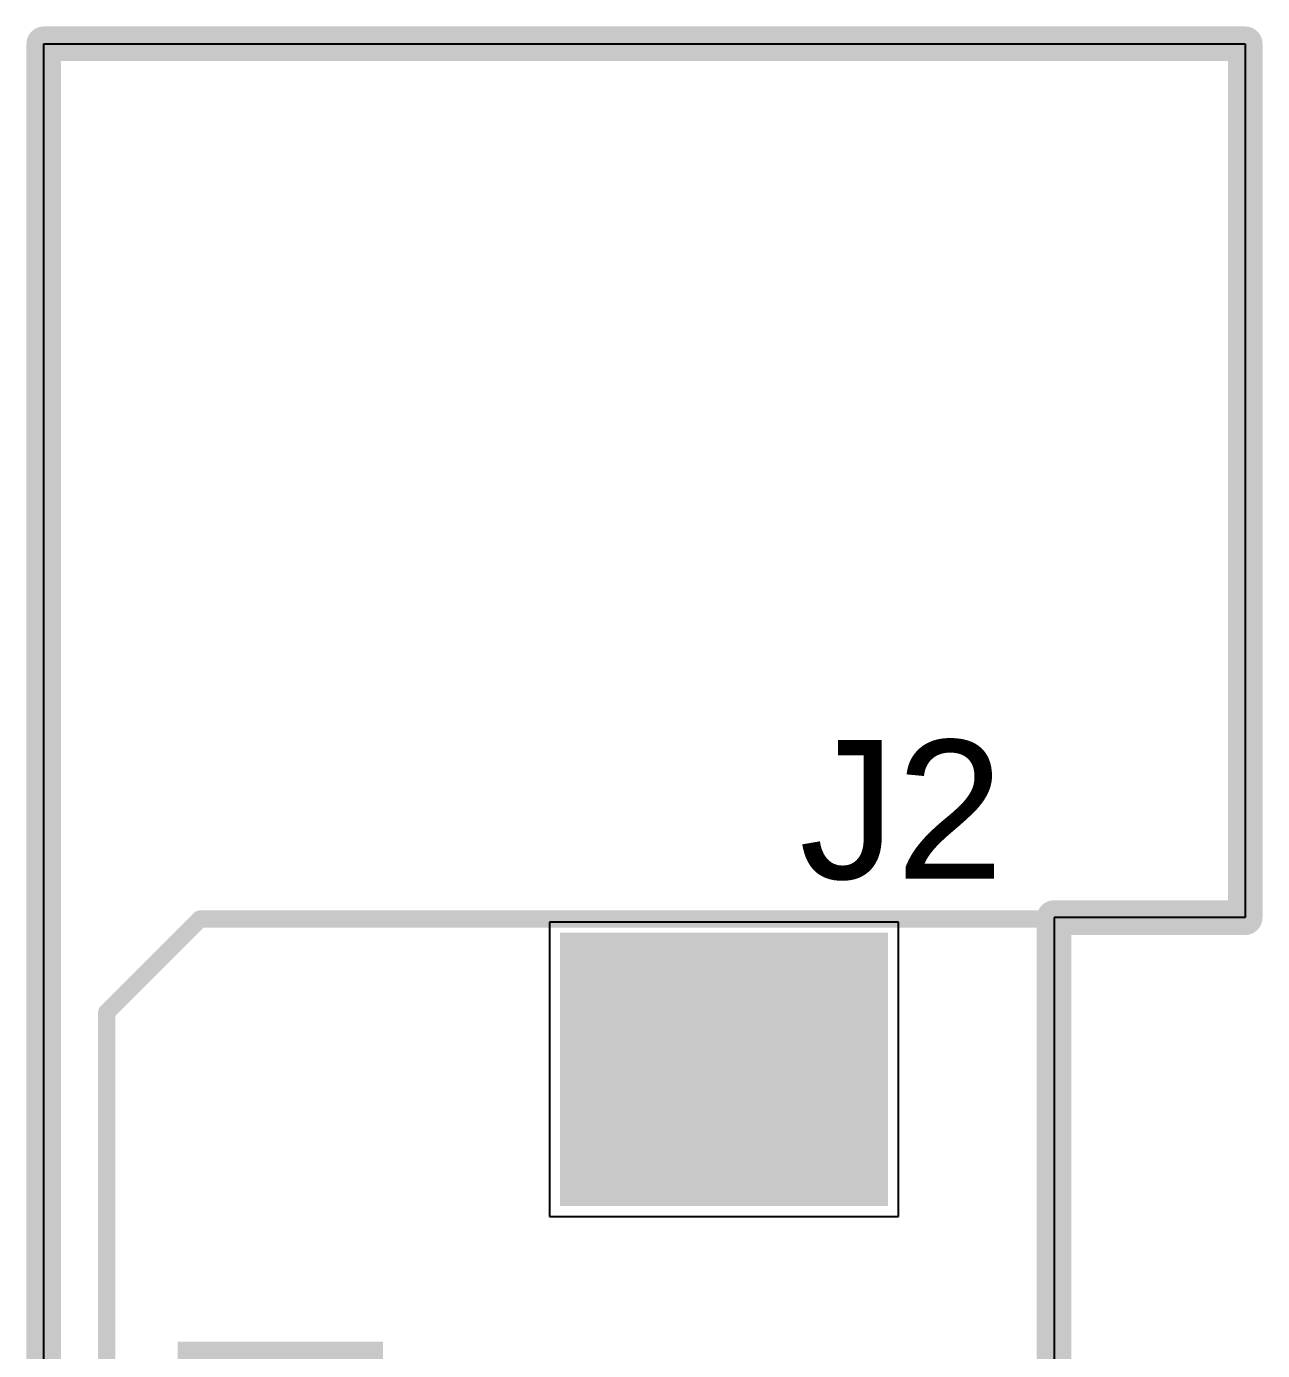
# Model space of a CAD drawing. Header units: millimetres. Extents: x -1.5 to 15.3, y -0.1 to 28.9.
# Drawn here: x 0.88 to 9.94, y 19.23 to 28.92 of the extents above; entities that cross this region are included whole.
import ezdxf

# ---------------------------------------------------------------- set-up
doc = ezdxf.new("R2010")
doc.units = ezdxf.units.MM
for name, color, linetype in [('BottomLayer', 5, 'Continuous'), ('Mechanical2', 216, 'Continuous'), ('TopLayer', 1, 'Continuous'), ('TopOverlay', 2, 'Continuous'), ('TopPaste', 8, 'Continuous'), ('TopSolder', 216, 'Continuous')]:
    doc.layers.add(name, color=color, linetype=linetype)
doc.styles.add('Arial', font='', dxfattribs={"height": 0.2})
doc.styles.get('Arial').set_extended_font_data('Arial')

# ---------------------------------------------------------------- blocks, each defined once
blk = doc.blocks.new('XF3M_1__0415_1B_3')
at = {"layer": 'TopLayer'}
for points in [[(-1.7966, 3.9), (-1.1966, 3.9), (-1.1966, 2.6), (-1.7966, 2.6)], [(-0.7966, 3.9), (-0.1966, 3.9), (-0.1966, 2.6), (-0.7966, 2.6)], [(0.2034, 3.9), (0.8034, 3.9), (0.8034, 2.6), (0.2034, 2.6)], [(1.2034, 3.9), (1.8034, 3.9), (1.8034, 2.6), (1.2034, 2.6)], [(-4.8, 1.1), (-3, 1.1), (-3, -1.1), (-4.8, -1.1)], [(3, 1.1), (4.8, 1.1), (4.8, -1.1), (3, -1.1)]]:
    blk.add_hatch(color=1, dxfattribs=at).paths.add_polyline_path(points)
at = {"layer": 'TopPaste'}
for points in [[(-1.7966, 3.9), (-1.1966, 3.9), (-1.1966, 2.6), (-1.7966, 2.6)], [(-0.7966, 3.9), (-0.1966, 3.9), (-0.1966, 2.6), (-0.7966, 2.6)], [(0.2034, 3.9), (0.8034, 3.9), (0.8034, 2.6), (0.2034, 2.6)], [(1.2034, 3.9), (1.8034, 3.9), (1.8034, 2.6), (1.2034, 2.6)], [(-4.8, 1.1), (-3, 1.1), (-3, -1.1), (-4.8, -1.1)], [(3, 1.1), (4.8, 1.1), (4.8, -1.1), (3, -1.1)]]:
    blk.add_hatch(color=8, dxfattribs=at).paths.add_polyline_path(points)
at = {"layer": 'TopSolder'}
for points in [[(-1.8982, 4.0016), (-1.095, 4.0016), (-1.095, 2.4984), (-1.8982, 2.4984)], [(-0.8982, 4.0016), (-0.095, 4.0016), (-0.095, 2.4984), (-0.8982, 2.4984)], [(0.1018, 4.0016), (0.905, 4.0016), (0.905, 2.4984), (0.1018, 2.4984)], [(1.1018, 4.0016), (1.905, 4.0016), (1.905, 2.4984), (1.1018, 2.4984)], [(-4.9016, 1.2016), (-2.8984, 1.2016), (-2.8984, -1.2016), (-4.9016, -1.2016)], [(2.8984, 1.2016), (4.9016, 1.2016), (4.9016, -1.2016), (2.8984, -1.2016)]]:
    blk.add_hatch(color=216, dxfattribs=at).paths.add_polyline_path(points)
at = {"layer": 'TopOverlay', "const_width": 0.127}
for points in [[(-4.2752, 4.5212), (-5, 3.7964)], [(-4.2752, 4.5212), (4.318, 4.5212)], [(4.318, 4.5212), (5, 3.8392)], [(5, 3.8392), (5, -2.4119)], [(-5, 3.7964), (-5, -2.4374)], [(5, -2.4119), (-5, -2.4374)]]:
    blk.add_lwpolyline(points, dxfattribs=at)
at = {"layer": 'TopOverlay'}
for points, const_width in [([(-4.307, 4.5212, 1), (-4.2435, 4.5212, 1)], 0.0635), ([(-4.307, 4.5212, 1), (-4.2435, 4.5212, 1)], 0.0635), ([(4.2862, 4.5212, 1), (4.3498, 4.5212, 1)], 0.0635), ([(4.2862, 4.5212, 1), (4.3498, 4.5212, 1)], 0.0635), ([(4.9682, 3.8392, 1), (5.0317, 3.8392, 1)], 0.0635), ([(4.9682, 3.8392, 1), (5.0317, 3.8392, 1)], 0.0635), ([(-5.0318, 3.7964, 1), (-4.9683, 3.7964, 1)], 0.0635), ([(-5.0318, 3.7964, 1), (-4.9683, 3.7964, 1)], 0.0635), ([(-2.3892, 3.25, 1), (-2.5892, 3.25, 1)], 0.2), ([(-2.6392, 3.25, 1), (-2.5392, 3.25, 1)], 0.1), ([(-2.4392, 3.25, 1), (-2.3392, 3.25, 1)], 0.1), ([(-5.0318, -2.4374, 1), (-4.9683, -2.4374, 1)], 0.0635), ([(-5.0318, -2.4374, 1), (-4.9683, -2.4374, 1)], 0.0635), ([(4.9682, -2.4119, 1), (5.0317, -2.4119, 1)], 0.0635), ([(4.9682, -2.4119, 1), (5.0317, -2.4119, 1)], 0.0635)]:
    blk.add_lwpolyline(points, format="xyb", close=True, dxfattribs=dict(at, const_width=const_width))

msp = doc.modelspace()

# ---------------------------------------------------------------- linework, layer by layer
at = {"layer": 'BottomLayer'}
for p, q in [((1.0118, 18.5106), (1.0118, 28.798)), ((1.0118, 28.798), (9.8118, 28.798)), ((9.8118, 28.798), (9.8118, 22.398)), ((9.8118, 22.398), (8.4118, 22.398)), ((8.4118, 22.398), (8.4118, 12.398))]:
    msp.add_line(p, q, dxfattribs=at)
at = {"layer": 'Mechanical2', "const_width": 0.254}
for points in [[(1.0118, 18.5106), (1.0118, 28.798)], [(1.0118, 28.798), (9.8118, 28.798)], [(9.8118, 22.398), (9.8118, 28.798)], [(8.4118, 12.398), (8.4118, 22.398)], [(8.4118, 22.398), (9.8118, 22.398)]]:
    msp.add_lwpolyline(points, dxfattribs=at)
at = {"layer": 'Mechanical2', "const_width": 0.127}
for points in [[(0.9483, 28.798, 1), (1.0753, 28.798, 1)], [(0.9483, 28.798, 1), (1.0753, 28.798, 1)], [(9.7483, 28.798, 1), (9.8753, 28.798, 1)], [(9.7483, 28.798, 1), (9.8753, 28.798, 1)], [(8.3483, 22.398, 1), (8.4753, 22.398, 1)], [(8.3483, 22.398, 1), (8.4753, 22.398, 1)], [(9.7483, 22.398, 1), (9.8753, 22.398, 1)], [(9.7483, 22.398, 1), (9.8753, 22.398, 1)]]:
    msp.add_lwpolyline(points, format="xyb", close=True, dxfattribs=at)
at = {"layer": 'TopLayer'}
for p, q in [((1.0118, 18.5106), (1.0118, 28.798)), ((1.0118, 28.798), (9.8118, 28.798)), ((9.8118, 28.798), (9.8118, 22.398)), ((7.2722, 22.3652), (4.7166, 22.3652)), ((4.7166, 22.3652), (4.7166, 20.2096)), ((7.2722, 20.2096), (7.2722, 22.3652)), ((9.8118, 22.398), (8.4118, 22.398)), ((8.4118, 22.398), (8.4118, 18.5467)), ((4.7166, 20.2096), (7.2722, 20.2096))]:
    msp.add_line(p, q, dxfattribs=at)

# ---------------------------------------------------------------- block references
at = {"rotation": 90}
msp.add_blockref('XF3M_1__0415_1B_3', (5.9944, 17.3874), dxfattribs=at)

# ---------------------------------------------------------------- texts
at = {"layer": 'TopOverlay', "style": 'Arial'}
msp.add_text('J2', height=1.016, dxfattribs=at).set_placement((6.545, 22.6824))

doc.saveas('drawing.dxf')
